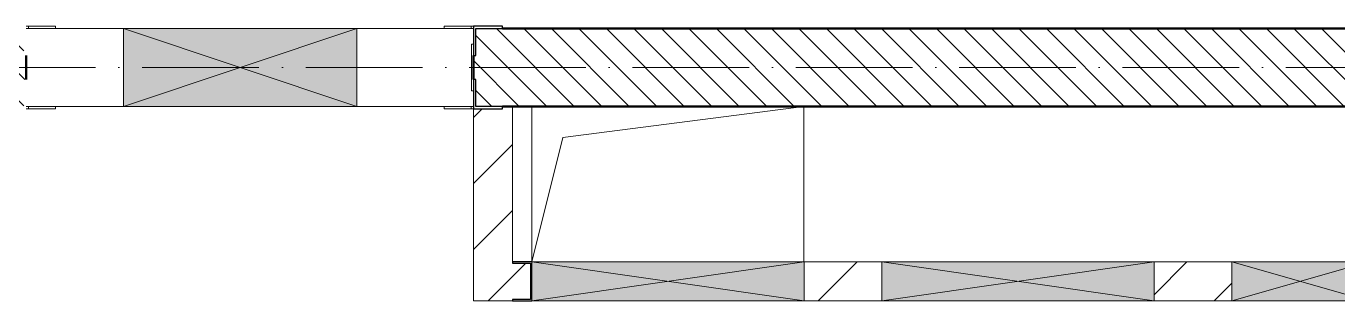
# Model space of a CAD drawing. Header units: millimetres. Extents: x -12989 to 629078, y -109036 to 555275.
# Drawn here: x 89710 to 93082, y 69095 to 69801 of the extents above; entities that cross this region are included whole.
import ezdxf

# ---------------------------------------------------------------- set-up
doc = ezdxf.new("R2010")
doc.units = ezdxf.units.MM
doc.linetypes.add('50_200_ШТРИХ_1Т_ш5_п1_п1_', pattern=[700, 500, -100, 0, -100])
for name, color, linetype, lineweight in [('A-DETL-GENF-OTLN', 7, 'Continuous', 9), ('A-FLOR-____-OTLN', 7, 'Continuous', 9), ('A-GENM-____-MCUT', 7, 'Continuous', 25), ('A-GENM-____-OTLN', 7, 'Continuous', 9), ('A-GENM-____-OTLN-1', 7, 'Continuous', 25), ('A-GLAZ-____-OTLN', 7, 'Continuous', 9), ('A-WALL-____-MCUT-2', 7, 'Continuous', 50), ('A-WALL-____-PATT-1', 7, 'Continuous', 9), ('A-WALL-FNSH-MCUT-1', 7, 'Continuous', 9), ('I-WALL-____-OTLN', 7, 'Continuous', 9), ('S-GRID-____-OTLN-1', 7, '50_200_ШТРИХ_1Т_ш5_п1_п1_', 9)]:
    doc.layers.add(name, color=color, linetype=linetype, lineweight=lineweight)
pattern_1 = [(45, (43259.71, 63713.66), (-84.8528, 84.8528), [])]

# ---------------------------------------------------------------- blocks, each defined once
blk = doc.blocks.new('Стойка_Влож_Уголок_Опорный - Уголок-28213941-АР1_План отверстий 2 этажа в осях 1-64_А-ГГ')
at = {"layer": 'A-GENM-____-OTLN'}
for p, q in [((-212, -6), (-212, 0)), ((0, 0), (0, -6)), ((-212, -75), (-212, -6)), ((-212, -6), (-206, -6)), ((-6, -6), (0, -6)), ((0, -6), (0, -75)), ((-212, -75), (-206, -75)), ((-6, -75), (0, -75))]:
    blk.add_line(p, q, dxfattribs=at)
blk = doc.blocks.new('154_Стойка_СКБ_Уголок - СМ-2180_200-28268025-АР1_План отверстий 2 этажа в осях 1-64_А-ГГ')
at = {"layer": 'A-GENM-____-MCUT'}
for p, q in [((125, 156), (125, 81)), ((200, 156), (125, 156)), ((131, 81), (131, 150)), ((131, 150), (200, 150)), ((200, 150), (200, 156)), ((125, 81), (131, 81)), ((131, 19), (125, 19)), ((125, 19), (125, -56)), ((131, -50), (131, 19)), ((125, -56), (200, -56)), ((200, -50), (131, -50)), ((200, -56), (200, -50))]:
    blk.add_line(p, q, dxfattribs=at)
blk = doc.blocks.new('Стойка_Влож_Полоса боковая - Полоса-V142-АР1_План отверстий 2 этажа в осях 1-64_А-ГГ')
at = {"layer": 'A-GENM-____-OTLN'}
for p, q in [((-5, 60), (0, 60)), ((-5, -60), (-5, 60)), ((0, -60), (-5, -60))]:
    blk.add_line(p, q, dxfattribs=at)
blk = doc.blocks.new('AR_Отверстие прямоугольное _в плите_ - AR_Отверстие прямоугольное _в плите_-30552525-АР1_План отверстий 2 этажа в осях 1-64_А-ГГ')
at = {"layer": 'A-GENM-____-OTLN'}
for p, q in [((-350, 200), (-350, -200)), ((-270, 120), (350, 200)), ((350, -200), (350, 200)), ((-350, -200), (-270, 120))]:
    blk.add_line(p, q, dxfattribs=at)
blk = doc.blocks.new('AR_Отверстие прямоугольное _в стене__БезПР - AR_Отверстие прямоугольное _в стене__БезПР-36788986-АР1_План отверстий 2 этажа в осях 1-64_А-ГГ')
at = {"layer": 'A-GLAZ-____-OTLN'}
blk.add_hatch(color=256, dxfattribs=at).paths.add_polyline_path([(175, -50), (175, 50), (-175, 50), (-175, -50)], flags=0)
at = {"layer": 'A-DETL-GENF-OTLN'}
for p, q in [((-175, -50), (-175, 50)), ((-175, 50), (175, 50)), ((175, 50), (-175, -50)), ((-175, 50), (175, -50)), ((175, 50), (-175, 50)), ((-175, 50), (-175, -50)), ((175, 50), (175, -50)), ((175, -50), (175, 50)), ((175, -50), (-175, -50)), ((-175, -50), (175, -50))]:
    blk.add_line(p, q, dxfattribs=at)
at = {"layer": 'A-GLAZ-____-OTLN'}
blk.add_line((175, 50), (-175, 50), dxfattribs=at)
blk = doc.blocks.new('AR_Отверстие прямоугольное _в стене__БезПР - AR_Отверстие прямоугольное _в стене__БезПР-36429042-АР1_План отверстий 2 этажа в осях 1-64_А-ГГ')
at = {"layer": 'A-GLAZ-____-OTLN'}
blk.add_hatch(color=256, dxfattribs=at).paths.add_polyline_path([(-350, -50), (350, -50), (350, 50), (-350, 50)], flags=0)
at = {"layer": 'A-DETL-GENF-OTLN'}
for p, q in [((-350, -50), (-350, 50)), ((-350, 50), (350, 50)), ((350, 50), (-350, -50)), ((-350, 50), (350, -50)), ((350, 50), (-350, 50)), ((-350, 50), (-350, -50)), ((350, 50), (350, -50)), ((350, -50), (350, 50)), ((350, -50), (-350, -50)), ((-350, -50), (350, -50))]:
    blk.add_line(p, q, dxfattribs=at)
at = {"layer": 'A-GLAZ-____-OTLN'}
blk.add_line((350, 50), (-350, 50), dxfattribs=at)
blk = doc.blocks.new('AR_Отверстие прямоугольное _в стене_ - AR_Отверстие прямоугольное _в стене__ОВ-36867292-АР1_План отверстий 2 этажа в осях 1-64_А-ГГ')
at = {"layer": 'A-GLAZ-____-OTLN'}
blk.add_hatch(color=256, dxfattribs=at).paths.add_polyline_path([(350, -50), (350, 50), (-350, 50), (-350, -50)], flags=0)
at = {"layer": 'A-DETL-GENF-OTLN'}
for p, q in [((-350, -50), (-350, 50)), ((-350, 50), (350, 50)), ((350, 50), (-350, -50)), ((-350, 50), (350, -50)), ((350, 50), (-350, 50)), ((-350, 50), (-350, -50)), ((350, 50), (350, -50)), ((350, -50), (350, 50)), ((350, -50), (-350, -50)), ((-350, -50), (350, -50))]:
    blk.add_line(p, q, dxfattribs=at)
blk = doc.blocks.new('AR_Отверстие прямоугольное _в стене_ - AR_Отверстие прямоугольное _в стене__ОВ-36868278-АР1_План отверстий 2 этажа в осях 1-64_А-ГГ')
at = {"layer": 'A-GLAZ-____-OTLN'}
blk.add_hatch(color=256, dxfattribs=at).paths.add_polyline_path([(-300, 100), (-300, -100), (300, -100), (300, 100)], flags=0)
at = {"layer": 'A-DETL-GENF-OTLN'}
for p, q in [((-300, -100), (-300, 100)), ((-300, 100), (300, 100)), ((300, 100), (-300, -100)), ((-300, 100), (300, -100)), ((300, 100), (-300, 100)), ((-300, 100), (-300, -100)), ((300, 100), (300, -100)), ((300, -100), (300, 100)), ((300, -100), (-300, -100)), ((-300, -100), (300, -100))]:
    blk.add_line(p, q, dxfattribs=at)
blk = doc.blocks.new('154_Фахверк_СКБ_Швеллер - Тип_100_3960_зеркало-V199-АР1_План отверстий 2 этажа в осях 1-64_А-ГГ')
at = {"layer": 'A-GENM-____-MCUT'}
for p, q in [((175, 50), (125, 50)), ((128, 47), (175, 47)), ((128, -47), (128, 47)), ((175, 47), (175, 50)), ((125, -50), (175, -50)), ((175, -47), (128, -47)), ((175, -50), (175, -47))]:
    blk.add_line(p, q, dxfattribs=at)
blk = doc.blocks.new('2этаж')
at = {"layer": 'S-GRID-____-OTLN-1', "color": 251, "ltscale": 0.6, "true_color": 0x636466}
blk.add_line((74727.1, 464997), (-20260.4, 464997), dxfattribs=at)

msp = doc.modelspace()

# ---------------------------------------------------------------- hatches: boundary and pattern name
at = {"layer": 'A-WALL-____-PATT-1'}
h = msp.add_hatch(dxfattribs=at)
h.set_pattern_fill('FP_6', color=256, style=0, pattern_type=2)
h.set_pattern_definition([(135, (43259.71, 63713.66), (-35.35534, -35.35534), [])])
h.paths.add_polyline_path([(92735.0219, 69594.7006), (93609.7115, 69594.7006), (93609.7115, 69794.7006), (90865.7115, 69794.7006), (90865.7115, 69725.7006), (90859.7115, 69725.7006), (90859.7115, 69663.7006), (90865.7115, 69663.7006), (90865.7115, 69594.7006), (90967.5576, 69594.7006)], flags=0)
h.paths.add_polyline_path([(88809.7115, 69594.7006), (89703.7115, 69594.7006), (89703.7115, 69663.7006), (89709.7115, 69663.7006), (89709.7115, 69725.7006), (89703.7115, 69725.7006), (89703.7115, 69794.7006), (88809.7115, 69794.7006), (88809.7115, 69682.2006)], flags=0)
h.paths.add_polyline_path([(88109.7115, 69594.7006), (88409.7115, 69594.7006), (88409.7115, 69794.7006), (88109.7115, 69794.7006)], flags=0)
h = msp.add_hatch(dxfattribs=at)
h.set_pattern_fill('FP_4', color=256, style=0, pattern_type=2)
h.set_pattern_definition(pattern_1)
h.paths.add_polyline_path([(90959.7115, 69094.7006), (90959.7115, 69594.7006), (90934.7115, 69594.7006), (90934.7115, 69588.7006), (90859.7115, 69588.7006), (90859.7115, 69094.7006)], flags=0)
h = msp.add_hatch(dxfattribs=at)
h.set_pattern_fill('FP_4', color=256, style=0, pattern_type=2)
h.set_pattern_definition(pattern_1)
h.paths.add_polyline_path([(91709.7115, 69094.7006), (91909.7115, 69094.7006), (91909.7115, 69194.7006), (91709.7115, 69194.7006)], flags=0)
h.paths.add_polyline_path([(92735.0219, 69094.7006), (92809.7115, 69094.7006), (92809.7115, 69194.7006), (92609.7115, 69194.7006), (92609.7115, 69094.7006)], flags=0)
h.paths.add_polyline_path([(93759.7115, 69094.7006), (93759.7115, 69194.7006), (93159.7115, 69194.7006), (93159.7115, 69094.7006)], flags=0)
h.paths.add_polyline_path([(90961.2115, 69097.7006), (91006.7115, 69097.7006), (91006.7115, 69191.7006), (90959.7115, 69191.7006), (90959.7115, 69097.7006)], flags=0)

# ---------------------------------------------------------------- linework, layer by layer
at = {"layer": 'A-FLOR-____-OTLN'}
for p, q in [((91009.6126, 69194.7006), (91009.6126, 69594.7006)), ((91709.6126, 69594.7006), (91709.6126, 69194.7006))]:
    msp.add_line(p, q, dxfattribs=at)
at = {"layer": 'A-WALL-____-MCUT-2'}
for p, q in [((93609.7115, 69794.7006), (90934.7115, 69794.7006)), ((89709.7115, 69663.7006), (89709.7115, 69725.7006)), ((90859.7115, 69725.7006), (90859.7115, 69663.7006)), ((90934.7115, 69594.7006), (93609.7115, 69594.7006))]:
    msp.add_line(p, q, dxfattribs=at)
at = {"layer": 'A-WALL-FNSH-MCUT-1'}
for p, q in [((90859.7115, 69588.7006), (90859.7115, 69094.7006)), ((90959.7115, 69194.7006), (90959.7115, 69594.7006)), ((91909.7115, 69194.7006), (91709.7115, 69194.7006)), ((92809.7115, 69194.7006), (92609.7115, 69194.7006)), ((90859.7115, 69094.7006), (90959.7115, 69094.7006)), ((91709.7115, 69094.7006), (91909.7115, 69094.7006)), ((92609.7115, 69094.7006), (92809.7115, 69094.7006))]:
    msp.add_line(p, q, dxfattribs=at)
at = {"layer": 'I-WALL-____-OTLN'}
for p, q in [((89709.7115, 69794.7006), (89959.7115, 69794.7006)), ((90559.7115, 69794.7006), (90859.7115, 69794.7006)), ((89959.7115, 69594.7006), (89709.7115, 69594.7006)), ((90859.7115, 69594.7006), (90559.7115, 69594.7006))]:
    msp.add_line(p, q, dxfattribs=at)

# ---------------------------------------------------------------- block references
msp.add_blockref('2этаж', (58851.3748, -395302.2823))
at = {"layer": 'A-GENM-____-OTLN'}
for p, rotation in [((89709.7115, 69800.7006), 89.99999999999955), ((90859.7115, 69588.7006), 269.9999999999995)]:
    msp.add_blockref('Стойка_Влож_Уголок_Опорный - Уголок-28213941-АР1_План отверстий 2 этажа в осях 1-64_А-ГГ', p, dxfattribs=dict(at, rotation=rotation))
for name, p in [('Стойка_Влож_Полоса боковая - Полоса-V142-АР1_План отверстий 2 этажа в осях 1-64_А-ГГ', (90859.7115, 69694.7006)), ('AR_Отверстие прямоугольное _в плите_ - AR_Отверстие прямоугольное _в плите_-30552525-АР1_План отверстий 2 этажа в осях 1-64_А-ГГ', (91359.6126, 69394.7006))]:
    msp.add_blockref(name, p, dxfattribs=at)
at = {"layer": 'A-GENM-____-OTLN-1'}
msp.add_blockref('154_Стойка_СКБ_Уголок - СМ-2180_200-28268025-АР1_План отверстий 2 этажа в осях 1-64_А-ГГ', (90734.7115, 69644.7006), dxfattribs=at)
at = {"layer": 'A-GENM-____-OTLN-1', "rotation": 180}
msp.add_blockref('154_Фахверк_СКБ_Швеллер - Тип_100_3960_зеркало-V199-АР1_План отверстий 2 этажа в осях 1-64_А-ГГ', (91134.7115, 69144.7006), dxfattribs=at)
at = {"layer": 'A-GLAZ-____-OTLN', "rotation": 180}
msp.add_blockref('AR_Отверстие прямоугольное _в стене_ - AR_Отверстие прямоугольное _в стене__ОВ-36868278-АР1_План отверстий 2 этажа в осях 1-64_А-ГГ', (90259.7115, 69694.7006), dxfattribs=at)
at = {"layer": 'A-GLAZ-____-OTLN'}
for name, p in [('AR_Отверстие прямоугольное _в стене_ - AR_Отверстие прямоугольное _в стене__ОВ-36867292-АР1_План отверстий 2 этажа в осях 1-64_А-ГГ', (91359.7115, 69144.7006)), ('AR_Отверстие прямоугольное _в стене__БезПР - AR_Отверстие прямоугольное _в стене__БезПР-36429042-АР1_План отверстий 2 этажа в осях 1-64_А-ГГ', (92259.7115, 69144.7006)), ('AR_Отверстие прямоугольное _в стене__БезПР - AR_Отверстие прямоугольное _в стене__БезПР-36788986-АР1_План отверстий 2 этажа в осях 1-64_А-ГГ', (92984.7115, 69144.7006))]:
    msp.add_blockref(name, p, dxfattribs=at)

doc.saveas('drawing.dxf')
